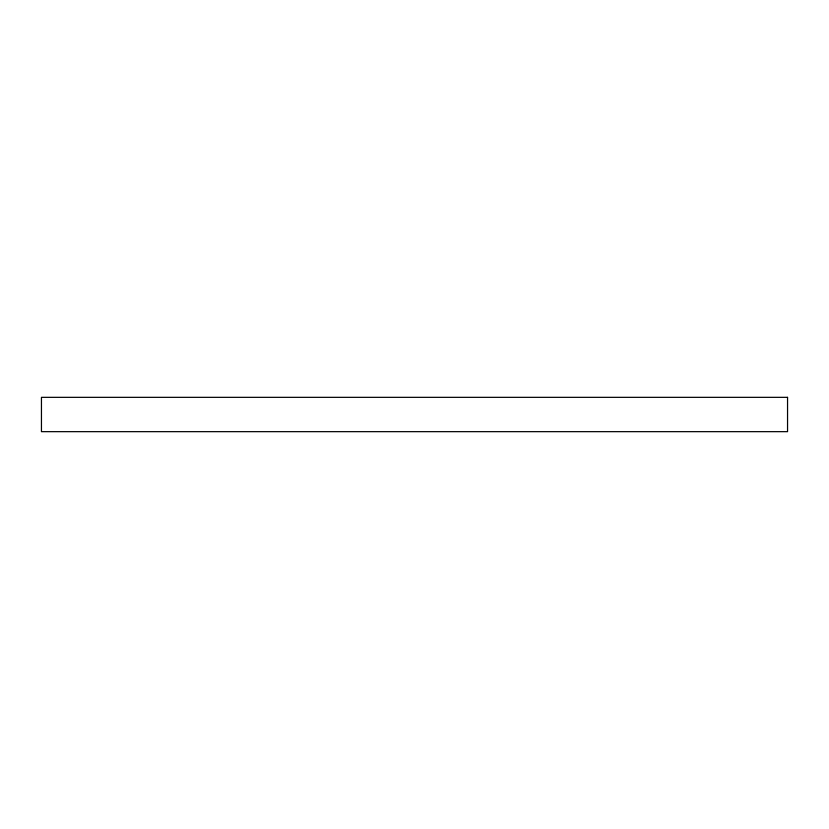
<?xml version="1.0" encoding="UTF-8"?>
<svg xmlns="http://www.w3.org/2000/svg" width="829" height="829" viewBox="0 0 829 829"><rect width="100%" height="100%" fill="white"/><g stroke="black" fill="none" stroke-linecap="round" stroke-linejoin="round"><path stroke-width="1.24" d="M787.55 397.34L41.45 397.34L41.45 431.66L787.55 431.66L787.55 397.34"/></g></svg>
